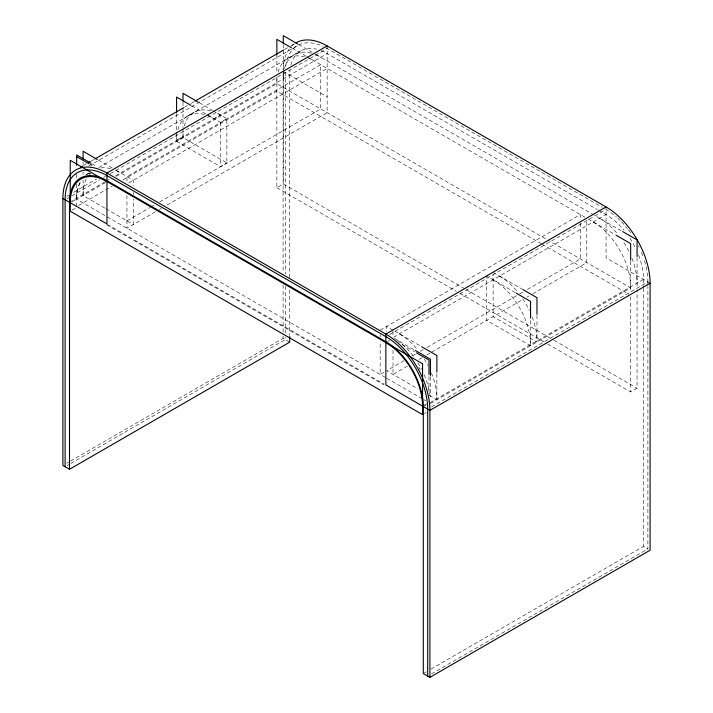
<?xml version="1.0" encoding="UTF-8"?>
<svg xmlns="http://www.w3.org/2000/svg" width="713" height="713" viewBox="0 0 713 713"><rect width="100%" height="100%" fill="white"/><g stroke="black" fill="none" stroke-linecap="round" stroke-linejoin="round"><path stroke-width="0.53" stroke-dasharray="3.56 2.67" d="M83.492 165.532L86.38 163.865M91.184 161.093L94.071 159.427M184.453 107.244L190.228 103.911M191.191 103.358L194.07 101.692M284.46 49.5L290.227 46.176M291.189 45.614L295.039 43.395M88.893 166.004L297.553 45.543A59.17 34.162 60 0 0 285.485 68.19M187.546 116.032L193.963 112.324M86.237 174.73L89.464 172.876M98.742 167.519L300.672 50.935M66.746 196.262L68.671 195.157M73.475 192.376L96.558 179.052M67.022 198.642L70.872 196.423M71.835 195.87L99.722 179.774M103.563 177.546L105.488 176.441M110.292 173.66L327.142 48.466L602.209 207.278M69.509 202.296L105.087 181.762M106.05 181.2L109.891 178.981M115.595 175.692L327.142 53.555L597.405 209.586M72.075 201.663L76.665 199.016A51.897 29.964 60 0 1 80.658 182.082M176.574 132.475L176.574 141.326L183 137.618L226.859 162.938L226.859 118.652L213.508 110.952M105.533 182.555L76.665 199.23L386.107 377.881M116.121 176.441L276.858 83.644L546.782 239.479M207.091 114.659L220.433 122.369L226.859 118.652M78.59 205.531L112.271 186.084M122.859 179.97L276.858 91.059L540.998 243.561M72.075 210.139L76.665 207.492M128.777 182.911L327.142 68.386M176.574 141.326L220.433 166.646L226.859 162.938M126.941 220.843L150.078 207.483M151.04 206.922L153.937 205.255M159.721 201.913L320.716 108.964L320.716 64.678L126.941 176.557L126.941 183.196M155.541 211.743L126.941 228.258L126.941 195.041M159.391 209.515L161.325 208.401M167.109 205.068L327.142 112.672L327.142 45.926M276.858 76.995L276.858 187.679L283.284 183.972L465.482 289.166M66.746 463.245L69.633 461.578M70.596 461.026L283.097 338.336L289.71 342.151M67.022 465.625L69.91 463.958M70.872 463.405L285.298 339.602L285.298 337.383M380.172 330.172L580.373 214.586L580.373 220.121M389.708 334.415L606.059 209.506A59.17 34.162 60 0 1 616.469 217.028M393.549 337.276L606.059 214.586A52.94 30.561 60 0 1 624.098 230.344M387.694 341.509L389.53 340.449M383.844 372.338L380.172 374.459L380.172 341.242M403.95 360.733L386.598 370.751L417.898 388.826M412.622 355.716L415.519 354.049M420.34 351.268L423.228 349.593M427.087 347.374L518.672 294.496M519.634 293.934L523.494 291.715M527.344 289.487L580.373 258.872L580.373 221.226M407.479 366.108L393.015 374.459L393.015 348.996M419.048 359.423L422.898 357.204M426.757 354.976L430.616 352.748M431.579 352.195L523.164 299.317M527.023 297.089L528.948 295.975M532.807 293.747L586.79 262.58L586.79 218.294M424.395 405.073L426.231 404.013M423.29 406.553L426.178 404.895M430.028 402.667L643.491 279.425A52.94 30.561 60 0 0 638.278 254.416M430.447 403.487L630.649 287.9L547.744 240.04M431.543 406.882L647.894 281.965A59.17 34.162 60 0 0 643.919 259.095M424.395 413.549L426.231 412.488M547.744 344.076L630.649 391.936L637.074 388.228L637.074 289.719M424.253 672.983L426.178 671.869M430.991 669.097L643.491 546.408L647.894 548.948L647.894 286.421M431.543 673.856L647.894 548.948M598.367 210.148L606.059 214.586M298.711 44.554L312.205 52.343M316.055 54.571L621.647 231.003M292.285 48.261L305.779 56.051M306.742 56.612L584.954 217.233M588.234 219.123L615.221 234.711M283.097 71.353L327.142 96.781M650.104 283.239L606.059 257.812L606.059 206.957M541.96 244.113L628.723 294.202M199.212 102.69L212.554 110.399M493.12 272.375L521.72 288.89M191.833 105.854L206.137 114.107M515.294 292.597L486.694 276.091L486.694 320.369L530.552 345.689L530.552 319.121M466.445 289.719L553.208 339.807M554.17 340.368L637.074 388.228M276.858 187.679L456.168 291.198M460.019 293.426L546.782 343.514M98.26 159.997L112.494 168.215M116.29 170.407L133.367 180.264L133.367 185.799M393.015 330.172L386.598 326.465L386.598 332M394.85 331.233L420.75 346.179M91.843 163.705L96.585 166.441M394.405 338.39L414.324 349.887M90.141 164.418L92.066 165.532M402.025 344.486L414.547 351.714M104.9 208.116L83.082 195.522L83.082 180.015M105.854 208.659L133.367 224.55L133.367 199.079M429.279 395.394L436.873 399.779L436.873 372.097M386.811 378.291L422.862 399.102M423.807 399.654L425.706 400.742M107.511 224.452L384.182 384.182M106.504 224.72L383.737 384.779M647.894 281.965L647.894 285.307M643.491 279.425L643.491 287.214M643.491 288.328L643.491 546.408M637.074 257.616L637.074 288.667M630.649 261.323L630.649 292.375M630.649 296.742L630.649 391.936M536.969 315.413L536.969 341.982L493.12 316.661L493.12 274.594M430.447 376.91L430.447 396.838M428.985 376.633L428.985 392.105M393.015 331.278L393.015 336.812M380.172 334.602L380.172 336.812M289.71 277.624L289.71 75.168A52.94 30.561 60 0 1 290.004 69.919M289.71 289.861L289.71 335.475M285.298 72.628L285.298 273.97M285.298 286.207L285.298 332.926M283.284 44.509L283.284 48.93M283.284 50.044L283.284 69.963M283.284 71.068L283.284 183.972M283.097 73.582L283.097 272.705M283.097 284.942L283.097 334.994M283.097 336.108L283.097 338.336M276.858 54.856L276.858 72.566M220.433 122.369L220.433 166.646M183 102.191L183 106.62M183 107.725L183 127.654M183 128.768L183 137.618M176.574 113.652L176.574 131.361M133.367 192.439L133.367 194.658M83.082 162.306L83.082 164.516M83.082 172.27L83.082 174.48M76.665 174.328L76.665 178.749M76.665 184.275L76.665 206.645M89.526 174.222A51.897 29.964 60 0 1 91.023 173.687M418.736 367.142A51.897 29.964 60 0 1 420.189 369.824M83.082 194.462A52.94 30.561 60 0 1 86.728 177.956M89.125 174.4A52.94 30.561 60 0 1 90.23 173.179M100.961 167.92A52.94 30.561 60 0 1 110.827 168.723M115.631 170.398A52.94 30.561 60 0 1 120.515 172.849M76.665 198.169A52.94 30.561 60 0 1 80.311 181.663M86.273 174.792A52.94 30.561 60 0 1 89.785 172.876M399.44 333.88A52.94 30.561 60 0 1 417.729 349.949M424.306 359.147A52.94 30.561 60 0 1 427.907 365.466M431.356 372.944A52.94 30.561 60 0 1 436.873 398.719M397.417 340.431A52.94 30.561 60 0 1 414.422 357.712M417.88 362.855A52.94 30.561 60 0 1 421.481 369.174M424.146 374.771A52.94 30.561 60 0 1 429.992 395.394M493.12 279.799A52.94 30.561 60 0 1 530.552 344.629M499.537 276.091A52.94 30.561 60 0 1 517.825 292.161M522.709 298.747A52.94 30.561 60 0 1 529.385 310.458M532.201 317.044A52.94 30.561 60 0 1 536.969 340.921M176.895 134.81A52.94 30.561 60 0 0 176.574 140.265L183 136.557A52.94 30.561 60 0 1 183.321 131.103M177.858 129.819A52.94 30.561 60 0 1 205.273 114.802M208.16 115.809A52.94 30.561 60 0 1 214.016 118.652L220.433 114.945A52.94 30.561 60 0 0 215.549 112.494M184.275 126.112A52.94 30.561 60 0 1 211.699 111.094M276.858 82.583A52.94 30.561 60 0 1 277.179 77.129M278.132 72.129A52.94 30.561 60 0 1 304.603 56.853M308.435 58.118A52.94 30.561 60 0 1 314.299 60.97M283.284 78.876A52.94 30.561 60 0 1 283.747 72.378M284.558 68.421A52.94 30.561 60 0 1 311.982 53.413M314.861 54.411A52.94 30.561 60 0 1 320.716 57.263M593.216 222.001A52.94 30.561 60 0 1 630.649 286.84M599.642 218.294A52.94 30.561 60 0 1 617.93 234.363M623.946 242.687A52.94 30.561 60 0 1 629.035 251.734M631.932 258.311A52.94 30.561 60 0 1 637.074 283.132M617.734 218.16A59.17 34.162 60 0 1 620.23 220.54M621.46 221.788A59.17 34.162 60 0 1 627.36 228.525M628.474 229.969A59.17 34.162 60 0 1 630.649 232.928M638.295 245.629A59.17 34.162 60 0 1 639.115 247.286M641.388 252.322A59.17 34.162 60 0 1 643.34 257.402M629.918 238.285A52.94 30.561 60 0 1 635.639 248.4M298.497 45.026A59.17 34.162 60 0 1 323.203 46.407M325.823 47.735A59.17 34.162 60 0 1 327.142 48.466M290.886 65.097A52.94 30.561 60 0 1 316.697 49.242M321.287 50.703A52.94 30.561 60 0 1 327.142 53.555M283.123 69.767A62.281 35.962 60 0 1 289.228 49.01M291.51 46.318A62.281 35.962 60 0 1 294.104 44.081"/><path stroke-width="1.07" d="M80.605 167.198L82.53 166.084M88.296 162.76L90.221 161.646M95.034 158.874L183.499 107.797M195.032 101.13L283.498 50.062M69.509 469.279L69.509 202.296A52.94 30.561 60 0 1 106.941 180.683L385.858 341.723A52.94 30.561 60 0 1 423.29 406.553L423.29 673.535L429.903 677.35L650.104 550.222L650.104 283.239A62.281 35.962 60 0 0 606.059 206.957L327.142 45.926L106.941 173.054A62.281 35.962 60 0 0 62.896 198.481L62.896 465.464L69.509 469.279L289.71 342.151L289.71 336.581M606.059 206.957L385.858 334.094L106.941 173.054L106.941 223.909L62.896 198.481M650.104 283.239L429.903 410.367L385.858 384.94L385.858 334.094A62.281 35.962 60 0 1 429.903 410.367L429.903 677.35M297.74 44.001L283.284 35.65L283.284 43.395M622.609 231.556L637.074 239.907L637.074 256.511M291.323 47.709L276.858 39.358L276.858 54.856M616.192 235.263L630.649 243.614L630.649 260.218M198.259 102.146L183 93.332L183 101.086M522.674 289.442L536.969 297.695L536.969 314.308M190.879 105.301L176.574 97.048L176.574 112.547M516.248 293.15L530.552 301.412L530.552 318.016M97.316 159.454L83.082 151.236L83.082 158.981M421.695 346.732L436.873 355.493L436.873 372.097M90.89 163.161L76.665 154.944L76.665 165.478M415.269 350.44L430.447 359.2L430.447 375.804M76.665 156.637L89.178 163.865M416.472 352.819L428.985 360.047L428.985 374.414M427.702 676.076L427.702 409.102A59.17 34.162 60 0 0 385.858 336.634L106.941 175.603A59.17 34.162 60 0 0 65.106 199.756L65.106 466.739M385.858 342.57A51.897 29.964 60 0 1 422.559 406.134M70.239 202.724A51.897 29.964 60 0 1 106.941 181.53M296.002 42.842A62.281 35.962 60 0 1 327.142 45.926M422.559 363.755L70.239 160.345L70.239 211.2L422.559 414.609L422.559 363.755"/></g></svg>
